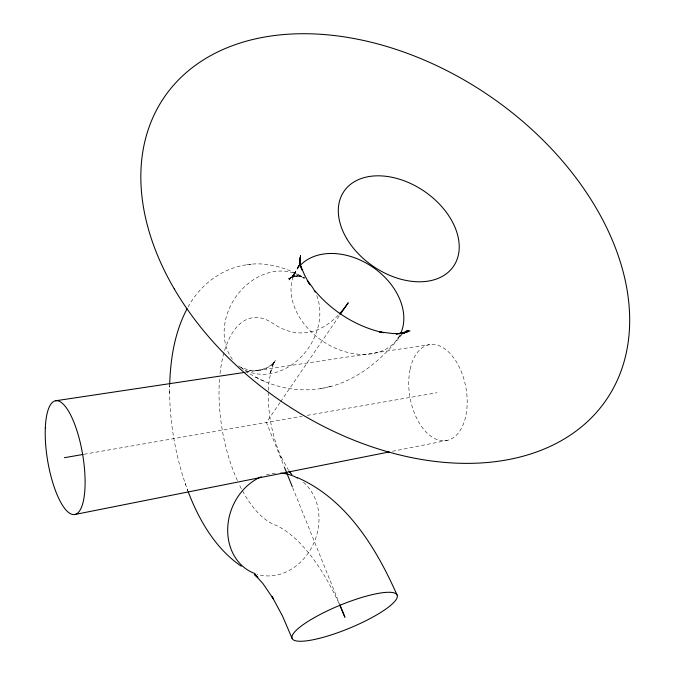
<?xml version="1.0" encoding="UTF-8"?>
<svg xmlns="http://www.w3.org/2000/svg" width="675" height="675" viewBox="0 0 675 675"><rect width="100%" height="100%" fill="white"/><g stroke="black" fill="none" stroke-linecap="round" stroke-linejoin="round"><path stroke-width="0.51" stroke-dasharray="3.38 2.53" d="M187.161 488.995L187.768 490.717C176.2 458.966 169.813 425.225 169.619 391.407M169.653 387.146L169.653 385.341L169.619 393.01M268.237 392.251C267.983 414.585 272.43 437.029 281.298 457.54L280.471 455.667L288.495 470.205M268.304 390.352L268.793 383.316L271.072 370.364L270.262 373.275L273.797 362.703L272.261 366.078L275.569 359.935L271.823 365.04L274.244 362.365L271.029 365.386L273.552 363.428L266.085 368.297L268.591 367.048L260.423 370.094L262.955 369.461L254.61 370.718L257.226 370.685L248.349 370.162L251.108 370.752L241.11 367.538M298.552 265.486L297.337 269.19L298.763 265.486M294.418 273.898L299.076 264.76M188.004 307.091C199.952 284.943 222.168 267.882 247.43 264.71M295.49 271.831L292.545 276.404L295.186 272.413L289.102 279.99L295.397 272.759L289.271 279.29L293.962 275.729L287.618 279.568L295.144 275.552L288.773 278.539L293.245 276.775L290.031 277.653L297.734 275.552M280.041 402.528L266.406 422.474L284.065 466.298M280.631 401.659L339.913 314.921M402.511 333.61C382.101 359.994 354.637 383.425 320.642 388.614C292.992 393.103 264.085 385.071 241.852 368.263M399.229 336.935L400.933 335.332M397.423 338.42L401.929 334.716M320.642 388.614L325.021 387.661M327.24 387.163L331.644 386.21M392.445 451.305L447.23 440.404M84.139 454.258L302.062 416.256M307.252 415.353L436.961 392.732M294.528 276.429L298.957 275.712L295.709 276.202L300.164 275.948L296.89 276.058L301.447 276.286L298.148 276.007L302.729 276.742L299.388 276.083L304.838 278.083C286.951 267.865 266.085 261.107 245.337 264.971M246.172 372.178L429.519 344.663M249.244 264.482L251.345 264.22M261.436 379.89L265.798 381.991M255.555 377.08L259.816 379.139M240.958 367.487L242.528 368.44M238.613 365.926L241.743 367.942M292.697 487.73L339.407 603.627M185.178 483.427L185.718 484.945M338.968 603.45A158.296 66.901 74.8 0 0 274.312 524.627A105.84 48.49 80.2 0 1 238.925 483.865M237.364 480.516A105.84 48.49 80.2 0 1 219.603 378.186M220.042 373.613A105.84 48.49 80.2 0 1 272.978 323.435A177.095 86.172 86.9 0 0 338.673 314.693M399.929 334.969A61.113 44.677 34.4 0 1 322.903 341.297A61.113 44.677 34.4 0 1 298.637 267.224M303.413 482.271A52.422 44.516 -68.5 0 1 312.407 546.075A52.422 44.516 -68.5 0 1 256.829 574.231M266.271 474.905A52.422 44.516 -68.5 0 1 277.062 473.108M316.761 295.599A54.624 44.423 -55.9 0 1 300.35 357.716A54.624 44.423 -55.9 0 1 242.528 368.668M232.411 359.286A54.624 44.423 -55.9 0 1 241.405 289.946A54.624 44.423 -55.9 0 1 305.674 279.762M410.046 369.689A48.693 28.384 79.8 0 0 444.412 440.783A48.693 28.384 79.8 0 0 459.43 367.377A48.693 28.384 79.8 0 0 410.046 369.689"/><path stroke-width="1.01" d="M299.945 263.739L300.535 255.639L299.363 263.782M169.695 384.353C170.48 358.442 174.8 331.906 187.068 308.796M299.717 262.33L300.383 259.926L299.776 261.782M340.512 314.052L348.216 302.771A177.095 86.172 86.9 0 1 339.331 313.993M403.777 333.188L406.806 330.699M403.608 333.188L404.933 332.235M404.443 332.927L408.898 330.404L401.819 333.686M401.321 333.847L409.97 330.995M407.287 331.881L396.124 334.024L403.498 333.349L393.356 333.61L379.375 331.864L383.324 332.674C356.822 326.81 332.606 311.69 315.124 291.001M75.094 514.451L389.34 451.921M64.42 457.692L83.101 454.435M55.527 400.79L245.126 372.338M297.506 477.622C346.435 499.163 376.27 547.973 397.035 595.004M241.279 566.224C215.452 548.615 199.125 520.282 188.131 491.653M254.5 574.442L257.875 577.454L254.728 574.602L262.862 583.47L273.561 599.181L272.042 596.557L282.572 616.148L292.115 638.432M289.541 471.648L291.853 474.559M289.313 471.504L290.242 472.812L289.077 471.074M309.724 284.015L307.327 280.505L310.07 284.757M308.095 281.602L304.687 275.349L300.814 266.068M284.453 467.277L292.309 486.751M339.795 604.606L344.9 617.262A158.296 66.901 74.8 0 0 339.846 605.382M299.801 262.887L301.835 269.958L301.05 267.022M300.417 264.068L299.632 258.112L300.071 266.49M299.818 265.866A61.113 44.66 34.3 0 1 372.06 266.684A61.113 44.66 34.3 0 1 400.646 333.509M280.496 473.133A52.422 44.516 -68.5 0 1 297.405 478.052M255.099 573.657A52.422 44.516 -68.5 0 1 227.796 526.593A52.422 44.516 -68.5 0 1 261.225 476.752M308.998 282.952A54.624 44.423 -55.9 0 1 315.259 292.165M45.318 427.866A57.67 17.769 80.5 0 0 73.313 514.586A57.67 17.769 80.5 0 0 76.874 430.49A57.67 17.769 80.5 0 0 45.318 427.866M318.541 638.542A56.784 12.403 -22.4 0 0 397.347 596.236A56.784 12.403 -22.4 0 0 317.967 615.625A56.784 12.403 -22.4 0 0 318.541 638.542M346.663 238.494A66.361 45.377 34.4 0 0 451.406 269.047A66.361 45.377 34.4 0 0 398.267 178.85A66.361 45.377 34.4 0 0 346.663 238.494M174.293 288.942A267.848 184.807 34.4 0 0 597.746 410.957A267.848 184.807 34.4 0 0 383.881 45.63A267.848 184.807 34.4 0 0 174.293 288.942"/></g></svg>
